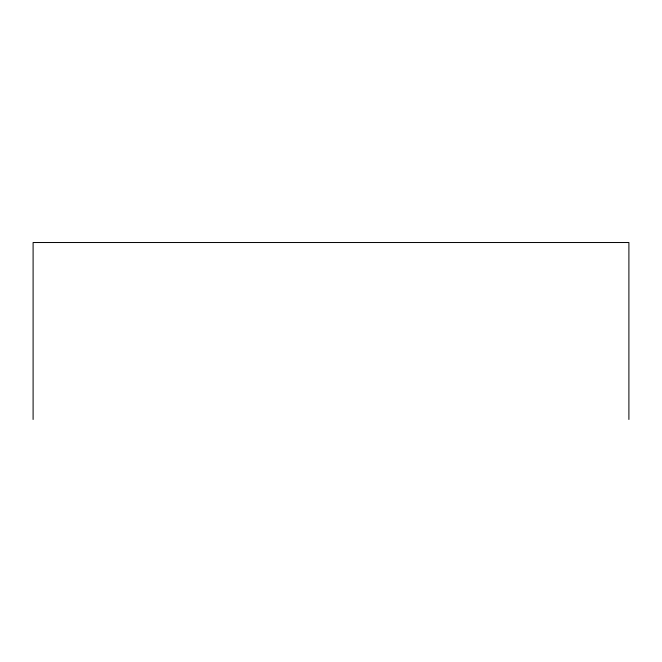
<?xml version="1.0" encoding="UTF-8"?>
<svg xmlns="http://www.w3.org/2000/svg" width="662" height="662" viewBox="0 0 662 662"><rect width="100%" height="100%" fill="white"/><g stroke="black" fill="none" stroke-linecap="round" stroke-linejoin="round"><path stroke-width="0.99" d="M628.9 419.476L628.9 242.524L33.1 242.524L33.1 419.476"/></g></svg>
